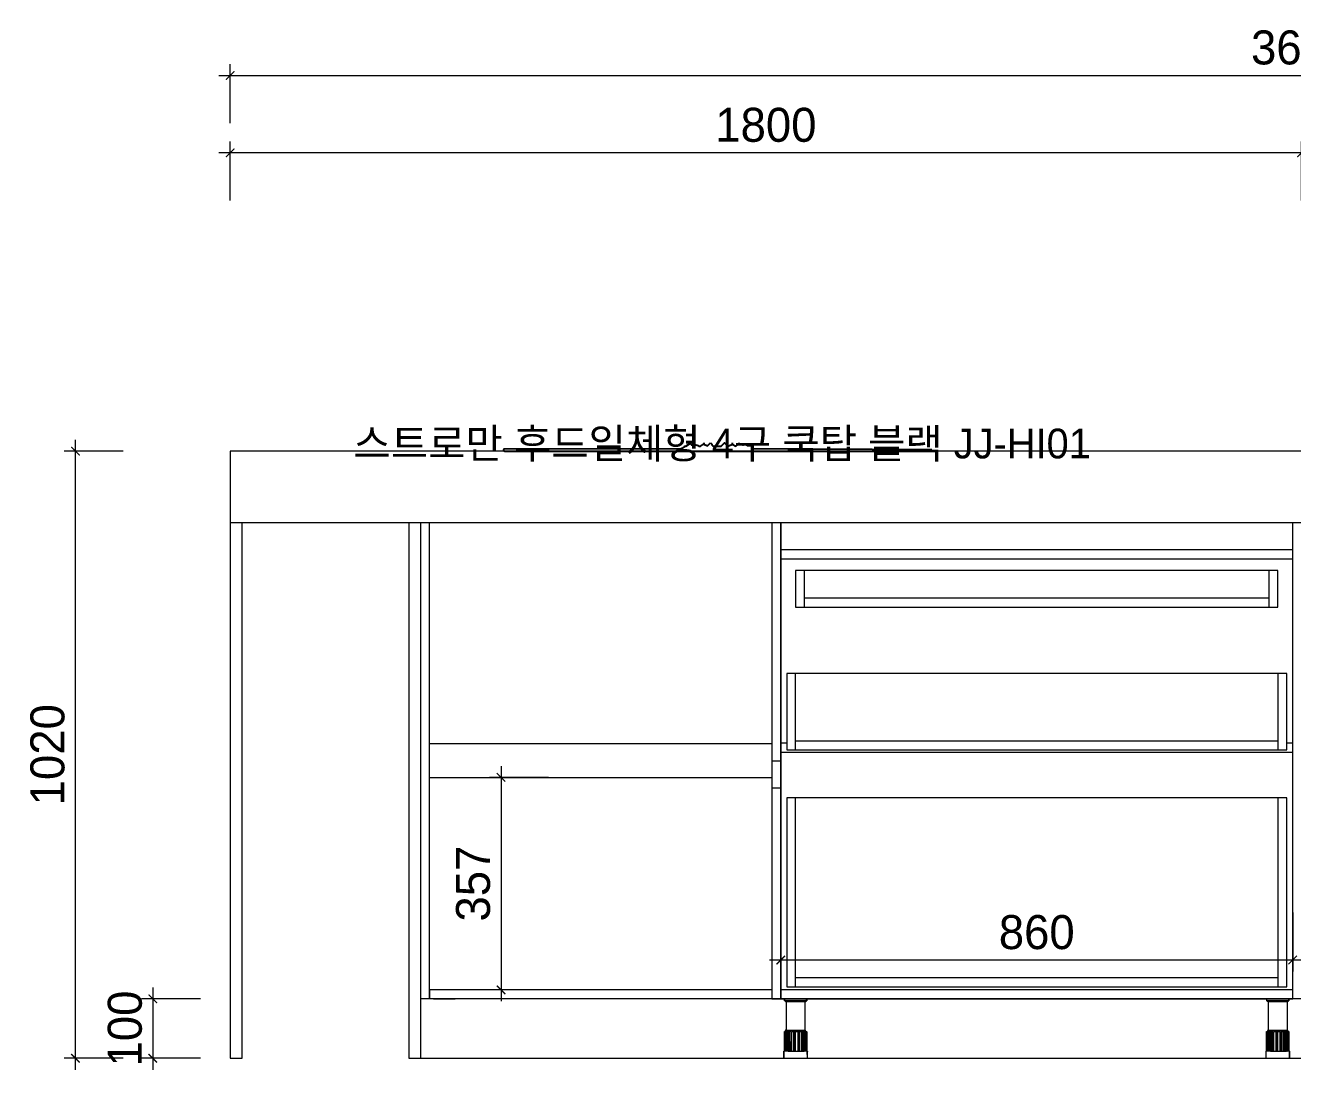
# Model space of a CAD drawing. Header units: millimetres. Extents: x 0 to 28440, y -12508 to -2066.
# Drawn here: x 6193 to 8322, y -10521 to -8767 of the extents above; entities that cross this region are included whole.
import ezdxf

# ---------------------------------------------------------------- set-up
doc = ezdxf.new("R2010")
doc.units = ezdxf.units.MM
for name, color, linetype, lineweight in [('DS-定制五金', 2, 'Continuous', 13), ('DS-定制台面', 4, 'Continuous', 13), ('DS-定制柜体', 4, 'Continuous', 13), ('SH-文字标注', 2, 'Continuous', 13)]:
    doc.layers.add(name, color=color, linetype=linetype, lineweight=lineweight)
doc.layers.add('SH-尺寸标注', color=32, linetype='Continuous')
doc.styles.get("Standard").update_dxf_attribs({"font": 'GothicA1-Regular.ttf'})
doc.styles.add('T_7_Arial', font='', dxfattribs={"height": 62.5})
doc.styles.get('T_7_Arial').set_extended_font_data('Gothic A1')
doc.dimstyles.new('D_8_1.4', dxfattribs={"dimtxt": 57.14286, "dimasz": 14.285715, "dimexe": 19.04762, "dimexo": 0, "dimgap": 0, "dimtad": 1, "dimdec": 0, "dimzin": 1, "dimdsep": 46, "dimtxsty": 'Standard', "dimblk": 'ARCHTICK', "dimcen": 0.09, "dimdle": 19.04762, "dimclrd": 32, "dimclre": 32, "dimclrt": 2, "dimadec": 0, "dimazin": 0, "dimtfac": 1, "dimtdec": 4, "dimtix": 1, "dimtmove": 2, "dimatfit": 3, "dimfxl": 80.000002, "dimfxlon": 1, "dimtolj": 1, "dimtzin": 0, "dimlwd": 9, "dimlwe": 9, "dimarcsym": 0})

# ---------------------------------------------------------------- blocks, each defined once
blk = doc.blocks.new('LEGEND_0a2360a806cdce7849b98b2ef0661df8_0b9ed9d59c8745af914c58b24296af2b975533fc-6d2f-4c34-825f-eb33e8c6c4c6')
at = {"layer": 'DS-定制五金', "color": 0, "linetype": 'Continuous'}
for p, q in [((21.2, 119.9), (21.2, 119.9)), ((21.2, 119.9), (57.5, 119.9)), ((21.5, 119.9), (21.5, 119.9)), ((57.5, 119.9), (57.5, 119.9)), ((20.5, 19.9), (20.5, 19.9)), ((20.5, 19.9), (58.5, 19.9)), ((58.5, 19.9), (58.5, 19.9))]:
    blk.add_line(p, q, dxfattribs=at)
blk = doc.blocks.new('LEGEND_0a2360a806cdce7849b98b2ef0661df8_0b9ed9d59c8745af914c58b24296af2bf71f0508-469d-4302-8375-73660e181077')
at = {"layer": 'DS-定制五金', "color": 0, "linetype": 'Continuous'}
for p, q in [((21.2, 119.9), (21.2, 119.9)), ((21.2, 119.9), (57.5, 119.9)), ((21.5, 119.9), (21.5, 119.9)), ((57.5, 119.9), (57.5, 119.9)), ((20.5, 19.9), (20.5, 19.9)), ((20.5, 19.9), (58.5, 19.9)), ((58.5, 19.9), (58.5, 19.9))]:
    blk.add_line(p, q, dxfattribs=at)
blk = doc.blocks.new('LEGEND_0a2360a806cdce7849b98b2ef0661df8_0b9ed9d59c8745af914c58b24296af2beba30a1f-2aa8-4e68-8c65-422ec0ff8dc0')
at = {"layer": 'DS-定制五金', "color": 0, "linetype": 'Continuous'}
for p, q in [((21.2, 119.9), (21.2, 119.9)), ((21.2, 119.9), (57.5, 119.9)), ((21.5, 119.9), (21.5, 119.9)), ((57.5, 119.9), (57.5, 119.9)), ((20.5, 19.9), (20.5, 19.9)), ((20.5, 19.9), (58.5, 19.9)), ((58.5, 19.9), (58.5, 19.9))]:
    blk.add_line(p, q, dxfattribs=at)
blk = doc.blocks.new('LEGEND_0a2360a806cdce7849b98b2ef0661df8_0b9ed9d59c8745af914c58b24296af2b2c0e9668-053a-4fac-b6a1-a2cae947e50b')
at = {"layer": 'DS-定制五金', "color": 0, "linetype": 'Continuous'}
for p, q in [((21.2, 119.9), (21.2, 119.9)), ((21.2, 119.9), (57.5, 119.9)), ((21.5, 119.9), (21.5, 119.9)), ((57.5, 119.9), (57.5, 119.9)), ((20.5, 19.9), (20.5, 19.9)), ((20.5, 19.9), (58.5, 19.9)), ((58.5, 19.9), (58.5, 19.9))]:
    blk.add_line(p, q, dxfattribs=at)
blk = doc.blocks.new('LEGEND_0a2360a806cdce7849b98b2ef0661df8_0b9ed9d59c8745af914c58b24296af2b9608fa0b-563c-4a3e-9bfc-0a5945ba4224')
at = {"layer": 'DS-定制五金', "color": 0, "linetype": 'Continuous'}
for p, q in [((21.2, 119.9), (21.2, 119.9)), ((21.2, 119.9), (57.5, 119.9)), ((21.5, 119.9), (21.5, 119.9)), ((57.5, 119.9), (57.5, 119.9)), ((20.5, 19.9), (20.5, 19.9)), ((20.5, 19.9), (58.5, 19.9)), ((58.5, 19.9), (58.5, 19.9))]:
    blk.add_line(p, q, dxfattribs=at)
blk = doc.blocks.new('LEGEND_6e6d38ce1f6a1ebcb9f667b14ad4da75_73ff48b3501840c39cd453ee46dc5770')
at = {"color": 134, "linetype": 'Continuous', "flags": 128}
for points in [[(369.6, 31.5), (369.6, 30.4), (360.3, 25.9), (359.2, 25.8), (358.1, 25.2), (354, 22.8), (352.8, 22.6), (22.1, 22.1), (21, 21), (23.1, 18.9), (816.9, 18.9), (819, 21)], [(369.6, 30.4), (371.9, 28.6), (374.9, 27.3), (377.9, 28.7), (384.4, 27.4), (385.4, 26.2), (388.5, 26.2), (393.9, 29.2), (394.8, 29.4), (401.7, 26.7), (407.4, 31.4), (407.4, 31.5)], [(394.8, 31.5), (394.8, 29.4)], [(407.4, 31.5), (409.5, 29.4), (409.5, 28.4), (411.5, 27.1), (412.6, 26.2), (427.4, 26.2), (433.6, 31.5), (439.5, 26.5), (446.9, 28.9), (447.3, 29.4), (454.5, 26.3), (460.9, 30.4)], [(447.3, 31.5), (447.3, 29.4)], [(460.9, 30.4), (460.9, 31.5)], [(820.1, 21), (819, 21), (487.2, 22.6), (484.1, 24.1), (484.1, 25.2), (483, 26.2), (476.8, 26.7), (471.1, 29.8), (467.4, 28), (461.8, 29.1), (460.9, 30.4)]]:
    blk.add_lwpolyline(points, dxfattribs=at)
blk = doc.blocks.new('LEGEND_0a2360a806cdce7849b98b2ef0661df8_0b9ed9d59c8745af914c58b24296af2b40960ccb-d6c2-4a35-b279-49aa05f1a532')
at = {"layer": 'DS-定制五金', "color": 0, "linetype": 'Continuous'}
for p, q in [((21.2, 119.9), (21.2, 119.9)), ((21.2, 119.9), (57.5, 119.9)), ((21.5, 119.9), (21.5, 119.9)), ((57.5, 119.9), (57.5, 119.9)), ((20.5, 19.9), (20.5, 19.9)), ((20.5, 19.9), (58.5, 19.9)), ((58.5, 19.9), (58.5, 19.9))]:
    blk.add_line(p, q, dxfattribs=at)
blk = doc.blocks.new('LEGEND_0a2360a806cdce7849b98b2ef0661df8_0b9ed9d59c8745af914c58b24296af2be8ff6ac9-f491-4deb-ad9f-2fd93bf64d53')
at = {"layer": 'DS-定制五金', "color": 0, "linetype": 'Continuous'}
for p, q in [((21.2, 119.9), (21.2, 119.9)), ((21.2, 119.9), (57.5, 119.9)), ((21.5, 119.9), (21.5, 119.9)), ((57.5, 119.9), (57.5, 119.9)), ((20.5, 19.9), (20.5, 19.9)), ((20.5, 19.9), (58.5, 19.9)), ((58.5, 19.9), (58.5, 19.9))]:
    blk.add_line(p, q, dxfattribs=at)
blk = doc.blocks.new('LEGEND_0a2360a806cdce7849b98b2ef0661df8_0b9ed9d59c8745af914c58b24296af2bab3685c3-ff24-4c4c-a48f-29ab6e33ec7f')
at = {"layer": 'DS-定制五金', "color": 0, "linetype": 'Continuous'}
for p, q in [((21.2, 119.9), (21.2, 119.9)), ((21.2, 119.9), (57.5, 119.9)), ((21.5, 119.9), (21.5, 119.9)), ((57.5, 119.9), (57.5, 119.9)), ((20.5, 19.9), (20.5, 19.9)), ((20.5, 19.9), (58.5, 19.9)), ((58.5, 19.9), (58.5, 19.9))]:
    blk.add_line(p, q, dxfattribs=at)
blk = doc.blocks.new('LEGEND_0a2360a806cdce7849b98b2ef0661df8_0b9ed9d59c8745af914c58b24296af2bf5b2f74e-f6ac-4012-ae2e-9aa12de6fad2')
at = {"layer": 'DS-定制五金', "color": 0, "linetype": 'Continuous'}
for p, q in [((21.2, 119.9), (21.2, 119.9)), ((21.2, 119.9), (57.5, 119.9)), ((21.5, 119.9), (21.5, 119.9)), ((57.5, 119.9), (57.5, 119.9)), ((20.5, 19.9), (20.5, 19.9)), ((20.5, 19.9), (58.5, 19.9)), ((58.5, 19.9), (58.5, 19.9))]:
    blk.add_line(p, q, dxfattribs=at)
blk = doc.blocks.new('LEGEND_0a2360a806cdce7849b98b2ef0661df8_0b9ed9d59c8745af914c58b24296af2b7073af3d-594b-4228-bbc8-a0023aa87842')
at = {"layer": 'DS-定制五金', "color": 0, "linetype": 'Continuous'}
for p, q in [((21.2, 119.9), (21.2, 119.9)), ((21.2, 119.9), (57.5, 119.9)), ((21.5, 119.9), (21.5, 119.9)), ((57.5, 119.9), (57.5, 119.9)), ((20.5, 19.9), (20.5, 19.9)), ((20.5, 19.9), (58.5, 19.9)), ((58.5, 19.9), (58.5, 19.9))]:
    blk.add_line(p, q, dxfattribs=at)
blk = doc.blocks.new('LEGEND_773b4b5b78e261f98b0cd31e717768b7_a42c02f5651e40d4850454a045f229ba096fa48f-9f64-4183-b7ca-19e16ab3ad95')
at = {"layer": 'DS-定制五金', "color": 0, "linetype": 'Continuous', "flags": 128}
for points in [[(55.4, 114.5), (55, 114.8), (24, 114.8), (23.8, 114.6), (23.6, 114.9), (22.7, 115.4), (22.6, 115.5), (21.6, 116.2), (21.5, 116.3), (21.4, 116.2), (21.2, 116.2), (21.2, 119.9), (57.5, 119.9), (57.6, 119.8)], [(58, 119.7), (58, 116.7), (57.8, 116.5), (57.7, 116.4), (57.4, 116.2), (21.6, 116.2), (21.5, 116.3), (21.5, 119.9)], [(23.8, 114.6), (23.8, 67.6), (23.8, 67.6), (23.8, 67.5), (23.9, 67.5), (23.9, 67.5), (23.9, 67.4), (23.9, 67.4), (23.9, 67.4), (24, 67.3), (24, 67.3), (24, 67.3), (24.1, 67.3), (24.1, 67.3), (24.1, 67.2), (24.2, 67.2), (24.2, 67.2), (54.8, 67.2), (55.3, 67.7), (55.4, 67.7)], [(56.8, 64.9), (56.6, 65.2), (55.5, 67.1), (55.4, 67.7), (55.4, 114.5), (55.6, 115.1), (56.1, 115.4), (56.4, 115.5), (56.8, 115.8), (56.9, 115.8), (56.9, 115.8), (56.9, 115.8), (57, 115.8), (57, 115.9), (57, 115.9), (57.1, 115.9), (57.1, 115.9), (57.1, 116), (57.2, 116), (57.2, 116), (57.2, 116.1), (57.2, 116.1), (57.3, 116.1), (57.3, 116.2), (57.3, 116.2)], [(57.8, 116.5), (57.6, 119.8), (57.6, 119.8), (57.6, 119.8), (57.6, 119.8), (57.7, 119.8), (57.7, 119.8), (57.7, 119.8), (57.7, 119.8), (57.7, 119.8), (57.7, 119.8), (57.8, 119.8), (57.8, 119.8), (57.8, 119.8), (57.8, 119.8), (57.8, 119.8), (57.8, 119.8), (57.9, 119.8), (57.9, 119.8), (57.9, 119.8), (57.9, 119.8), (57.9, 119.8), (57.9, 119.8), (57.9, 119.8), (57.9, 119.8), (58, 119.7), (58, 119.7), (58, 119.7), (58, 119.7), (58, 119.7)], [(20.8, 31.8), (20.8, 31.9), (21, 32.2), (21, 64.9), (22.2, 64.9), (22.3, 65), (23.4, 64.8), (23.7, 64.5), (23.7, 32.3), (23.4, 31.9), (23.4, 31.8)], [(22.5, 31.8), (22.5, 31.9), (22.2, 32.1), (22.2, 64.9), (22.3, 65), (22.3, 65.1), (23.7, 67.6), (23.8, 67.6)], [(29.7, 32.2), (30, 32), (31.5, 32), (32, 32.5), (32, 64.6), (31.7, 64.9), (29.8, 64.9), (29.6, 64.7), (29.5, 64.7), (27.1, 64.8), (26.7, 64.8), (26.1, 64.9), (26, 64.8), (24.5, 64.9), (24.4, 64.8), (24.4, 32.2), (25.9, 32.2)], [(25.9, 32.2), (26, 32.5), (26, 64.6), (25.9, 64.8)], [(27.3, 64.7), (27.4, 64.5), (27.4, 32.3), (27.3, 31.9), (26.3, 31.8)], [(29.7, 32.2), (29.6, 64.7)], [(33, 31.8), (33, 64.7), (33.1, 64.8), (35.9, 64.8), (36.2, 64.5), (36.2, 32.2), (36.2, 32.2), (36.1, 32.1), (36.1, 32.1), (36.1, 32), (36.1, 32), (36, 31.9), (36, 31.9), (36, 31.9), (36, 31.8), (36, 31.8)], [(39.1, 32.5), (39.1, 64.6), (38.8, 64.9), (36.6, 64.9), (36.5, 64.8), (36.5, 32.2), (36.5, 32.2), (36.5, 32.2), (36.5, 32.2), (36.6, 32.1), (36.6, 32.1), (36.6, 32.1), (36.6, 32.1), (36.6, 32.1), (36.7, 32.1), (36.7, 32.1), (36.7, 32.1), (36.7, 32.1), (36.7, 32.1), (36.8, 32.1), (36.8, 32), (36.8, 32), (38.6, 32), (39.1, 32.5)], [(39.6, 31.8), (39.6, 64.7), (39.7, 64.8), (42.7, 64.8), (43, 64.5), (43, 32.2), (43, 32.2), (42.9, 32.1), (42.9, 32.1), (42.9, 32), (42.9, 32), (42.8, 31.9), (42.8, 31.9), (42.8, 31.9), (42.8, 31.8), (42.8, 31.8)], [(45.7, 32), (44.1, 32), (43.9, 32.1), (43.8, 32.2), (43.8, 64.8), (43.9, 64.9), (45.9, 64.9), (46.2, 64.7), (46.3, 64.8), (48.9, 64.8), (48.9, 64.8), (48.9, 64.8), (49, 64.8), (49, 64.7), (49, 64.7), (49.1, 64.7), (49.1, 64.7), (49.1, 64.7), (49.1, 64.7), (49.2, 64.7), (49.2, 64.7), (49.2, 64.7), (49.2, 64.7), (49.3, 64.7), (49.3, 64.7), (49.3, 64.7), (49.4, 64.7), (49.4, 64.7), (49.4, 64.8), (49.4, 64.8), (49.5, 64.8), (49.5, 64.8), (49.5, 64.8), (49.5, 64.8), (49.5, 64.8), (49.6, 64.9), (49.6, 64.9), (49.6, 64.9), (50.4, 64.8), (50.5, 64.9), (52.1, 64.9), (52.4, 64.7), (52.5, 64.8), (53.6, 64.8), (53.6, 64.8), (53.7, 64.8), (53.7, 64.8), (53.8, 64.7), (53.8, 64.7), (53.8, 64.7), (53.9, 64.7), (53.9, 64.7), (54, 64.7), (54, 64.7), (54.1, 64.7), (54.1, 64.7), (54.1, 64.7), (54.2, 64.7), (54.2, 64.7), (54.3, 64.8), (54.3, 64.8), (54.3, 64.8), (54.4, 64.8), (54.4, 64.8), (54.5, 64.9), (54.5, 64.9), (54.5, 64.9), (55.1, 64.9), (55.2, 64.8), (56.3, 64.9), (56.6, 64.7), (56.8, 64.9), (57.8, 64.9), (58.1, 64.6), (58.1, 32.5), (57.9, 32), (57.8, 32), (57.4, 31.8), (56.7, 31.8), (56.7, 31.8), (56.7, 31.9), (56.7, 31.9), (56.6, 32), (56.6, 32), (56.6, 32.1), (56.6, 32.1), (56.5, 32.2), (56.5, 32.2), (56.5, 32.2)], [(46.2, 31.8), (46.2, 32.1), (46.1, 32.2), (46.2, 64.7)], [(49.1, 31.9), (49.2, 32.2), (49.2, 64.5), (49.1, 64.7)], [(49.9, 31.8), (50, 31.7), (52.2, 31.7), (52.4, 31.8), (53.8, 31.9), (53.9, 32.2), (53.9, 64.5), (53.8, 64.7)], [(50.3, 32.2), (50.4, 32.4), (50.4, 64.6), (50.3, 64.8)], [(52.4, 31.8), (52.4, 32.1), (52.3, 32.2), (52.4, 64.7)], [(54.8, 31.8), (54.8, 31.9), (55.2, 32.2), (55.3, 32.3), (55.4, 32.5), (55.4, 64.6), (55.3, 64.8)], [(56.5, 32.2), (56.6, 64.7)], [(26.3, 31.8), (26.2, 31.7), (23.5, 31.7), (23.4, 31.8), (22.5, 31.8), (22.4, 31.7), (21, 31.7), (20.8, 31.8), (19.9, 31.7), (19.9, 20), (19.9, 20), (19.9, 20), (19.9, 20), (19.9, 20), (20, 20), (20, 20), (20, 20), (20, 20), (20, 20), (20, 20), (20, 19.9), (20, 19.9), (20.1, 19.9), (20.1, 19.9), (20.1, 19.9), (20.1, 20), (20.1, 20), (20.1, 20), (20.1, 20), (20.1, 20), (20.1, 20), (20.2, 20), (20.2, 20), (20.2, 20), (20.2, 20), (20.2, 20), (20.4, 20), (20.5, 19.9), (58.5, 19.9), (58.8, 20), (59, 20.2), (59, 20.2), (59, 20.2), (59.1, 20.2), (59.1, 20.2), (59.1, 20.2), (59.1, 20.2), (59.2, 20.3), (59.2, 20.3), (59.2, 20.3), (59.2, 20.3), (59.2, 20.3), (59.2, 20.3), (59.3, 20.3), (59.3, 20.4), (59.3, 20.4), (59.3, 20.4), (59.3, 31.5), (59.3, 31.5), (59.3, 31.5), (59.3, 31.5), (59.3, 31.5), (59.3, 31.6), (59.3, 31.6), (59.3, 31.6), (59.2, 31.6), (59.2, 31.6), (59.2, 31.6), (59.2, 31.6), (59.2, 31.6), (59.2, 31.6), (59.2, 31.6), (59.2, 31.6), (59.2, 31.6), (59.1, 31.6), (59.1, 31.7), (59.1, 31.7), (59.1, 31.7), (59.1, 31.7), (59.1, 31.7), (59.1, 31.7), (59, 31.7), (59, 31.7), (59, 31.7), (59, 31.7), (59, 31.7), (59, 31.6), (59, 31.6), (59, 31.6), (58.9, 31.6), (58.9, 31.6), (58.9, 31.6), (58.9, 31.6), (58.9, 31.6), (58.9, 31.6), (57.9, 32)], [(27.3, 31.9), (27.7, 31.7), (29.5, 31.8), (29.5, 31.8), (29.5, 31.9), (29.5, 31.9), (29.6, 32), (29.6, 32), (29.6, 32.1), (29.6, 32.1), (29.7, 32.2), (29.7, 32.2), (29.7, 32.2)], [(29.5, 31.8), (29.7, 31.7), (32.8, 31.7), (33, 31.8), (33.3, 31.7), (35.7, 31.7), (36, 31.8), (36.2, 31.7), (39.4, 31.7), (39.6, 31.8), (39.9, 31.7), (42.5, 31.7), (42.8, 31.8), (43, 31.7), (46, 31.7), (46.2, 31.8), (48.7, 31.7), (49.1, 31.9), (49.9, 31.8), (49.9, 31.8), (49.9, 31.9), (50, 31.9), (50, 32), (50, 32), (50.1, 32), (50.1, 32.1), (50.1, 32.1), (50.2, 32.1), (50.2, 32.1), (50.3, 32.2), (50.3, 32.2), (50.3, 32.2)], [(56.7, 31.8), (56.6, 31.7), (54.9, 31.7), (54.8, 31.8), (53.8, 31.9)], [(59, 20.2), (58.9, 31.6)]]:
    blk.add_lwpolyline(points, dxfattribs=at)
at = {"layer": 'DS-定制五金', "color": 0, "linetype": 'Continuous'}
for centre, major_axis, start_param, end_param in [((25.6, 31.5), (0, 0.775), 5.124061, 5.871514), ((46.3, 31.3), (0, 0.94), 0.223477, 0.703818), ((51.3, 34.1), (0, 2.18), 2.665345, 3.61784), ((56, 33), (0, 0.939), 2.362764, 3.754139)]:
    blk.add_ellipse(centre, major_axis=major_axis, ratio=1, start_param=start_param, end_param=end_param, dxfattribs=at)
blk = doc.blocks.new('LEGEND_773b4b5b78e261f98b0cd31e717768b7_a42c02f5651e40d4850454a045f229ba8c025293-c671-49af-9b6c-297a1cff2148')
at = {"layer": 'DS-定制五金', "color": 0, "linetype": 'Continuous', "flags": 128}
for points in [[(55.4, 114.5), (55, 114.8), (24, 114.8), (23.8, 114.6), (23.6, 114.9), (22.7, 115.4), (22.6, 115.5), (21.6, 116.2), (21.5, 116.3), (21.4, 116.2), (21.2, 116.2), (21.2, 119.9), (57.5, 119.9), (57.6, 119.8)], [(58, 119.7), (58, 116.7), (57.8, 116.5), (57.7, 116.4), (57.4, 116.2), (21.6, 116.2), (21.5, 116.3), (21.5, 119.9)], [(23.8, 114.6), (23.8, 67.6), (23.8, 67.6), (23.8, 67.5), (23.9, 67.5), (23.9, 67.5), (23.9, 67.4), (23.9, 67.4), (23.9, 67.4), (24, 67.3), (24, 67.3), (24, 67.3), (24.1, 67.3), (24.1, 67.3), (24.1, 67.2), (24.2, 67.2), (24.2, 67.2), (54.8, 67.2), (55.3, 67.7), (55.4, 67.7)], [(56.8, 64.9), (56.6, 65.2), (55.5, 67.1), (55.4, 67.7), (55.4, 114.5), (55.6, 115.1), (56.1, 115.4), (56.4, 115.5), (56.8, 115.8), (56.9, 115.8), (56.9, 115.8), (56.9, 115.8), (57, 115.8), (57, 115.9), (57, 115.9), (57.1, 115.9), (57.1, 115.9), (57.1, 116), (57.2, 116), (57.2, 116), (57.2, 116.1), (57.2, 116.1), (57.3, 116.1), (57.3, 116.2), (57.3, 116.2)], [(57.8, 116.5), (57.6, 119.8), (57.6, 119.8), (57.6, 119.8), (57.6, 119.8), (57.7, 119.8), (57.7, 119.8), (57.7, 119.8), (57.7, 119.8), (57.7, 119.8), (57.7, 119.8), (57.8, 119.8), (57.8, 119.8), (57.8, 119.8), (57.8, 119.8), (57.8, 119.8), (57.8, 119.8), (57.9, 119.8), (57.9, 119.8), (57.9, 119.8), (57.9, 119.8), (57.9, 119.8), (57.9, 119.8), (57.9, 119.8), (57.9, 119.8), (58, 119.7), (58, 119.7), (58, 119.7), (58, 119.7), (58, 119.7)], [(20.8, 31.8), (20.8, 31.9), (21, 32.2), (21, 64.9), (22.2, 64.9), (22.3, 65), (23.4, 64.8), (23.7, 64.5), (23.7, 32.3), (23.4, 31.9), (23.4, 31.8)], [(22.5, 31.8), (22.5, 31.9), (22.2, 32.1), (22.2, 64.9), (22.3, 65), (22.3, 65.1), (23.7, 67.6), (23.8, 67.6)], [(29.7, 32.2), (30, 32), (31.5, 32), (32, 32.5), (32, 64.6), (31.7, 64.9), (29.8, 64.9), (29.6, 64.7), (29.5, 64.7), (27.1, 64.8), (26.7, 64.8), (26.1, 64.9), (26, 64.8), (24.5, 64.9), (24.4, 64.8), (24.4, 32.2), (25.9, 32.2)], [(25.9, 32.2), (26, 32.5), (26, 64.6), (25.9, 64.8)], [(27.3, 64.7), (27.4, 64.5), (27.4, 32.3), (27.3, 31.9), (26.3, 31.8)], [(29.7, 32.2), (29.6, 64.7)], [(33, 31.8), (33, 64.7), (33.1, 64.8), (35.9, 64.8), (36.2, 64.5), (36.2, 32.2), (36.2, 32.2), (36.1, 32.1), (36.1, 32.1), (36.1, 32), (36.1, 32), (36, 31.9), (36, 31.9), (36, 31.9), (36, 31.8), (36, 31.8)], [(39.1, 32.5), (39.1, 64.6), (38.8, 64.9), (36.6, 64.9), (36.5, 64.8), (36.5, 32.2), (36.5, 32.2), (36.5, 32.2), (36.5, 32.2), (36.6, 32.1), (36.6, 32.1), (36.6, 32.1), (36.6, 32.1), (36.6, 32.1), (36.7, 32.1), (36.7, 32.1), (36.7, 32.1), (36.7, 32.1), (36.7, 32.1), (36.8, 32.1), (36.8, 32), (36.8, 32), (38.6, 32), (39.1, 32.5)], [(39.6, 31.8), (39.6, 64.7), (39.7, 64.8), (42.7, 64.8), (43, 64.5), (43, 32.2), (43, 32.2), (42.9, 32.1), (42.9, 32.1), (42.9, 32), (42.9, 32), (42.8, 31.9), (42.8, 31.9), (42.8, 31.9), (42.8, 31.8), (42.8, 31.8)], [(45.7, 32), (44.1, 32), (43.9, 32.1), (43.8, 32.2), (43.8, 64.8), (43.9, 64.9), (45.9, 64.9), (46.2, 64.7), (46.3, 64.8), (48.9, 64.8), (48.9, 64.8), (48.9, 64.8), (49, 64.8), (49, 64.7), (49, 64.7), (49.1, 64.7), (49.1, 64.7), (49.1, 64.7), (49.1, 64.7), (49.2, 64.7), (49.2, 64.7), (49.2, 64.7), (49.2, 64.7), (49.3, 64.7), (49.3, 64.7), (49.3, 64.7), (49.4, 64.7), (49.4, 64.7), (49.4, 64.8), (49.4, 64.8), (49.5, 64.8), (49.5, 64.8), (49.5, 64.8), (49.5, 64.8), (49.5, 64.8), (49.6, 64.9), (49.6, 64.9), (49.6, 64.9), (50.4, 64.8), (50.5, 64.9), (52.1, 64.9), (52.4, 64.7), (52.5, 64.8), (53.6, 64.8), (53.6, 64.8), (53.7, 64.8), (53.7, 64.8), (53.8, 64.7), (53.8, 64.7), (53.8, 64.7), (53.9, 64.7), (53.9, 64.7), (54, 64.7), (54, 64.7), (54.1, 64.7), (54.1, 64.7), (54.1, 64.7), (54.2, 64.7), (54.2, 64.7), (54.3, 64.8), (54.3, 64.8), (54.3, 64.8), (54.4, 64.8), (54.4, 64.8), (54.5, 64.9), (54.5, 64.9), (54.5, 64.9), (55.1, 64.9), (55.2, 64.8), (56.3, 64.9), (56.6, 64.7), (56.8, 64.9), (57.8, 64.9), (58.1, 64.6), (58.1, 32.5), (57.9, 32), (57.8, 32), (57.4, 31.8), (56.7, 31.8), (56.7, 31.8), (56.7, 31.9), (56.7, 31.9), (56.6, 32), (56.6, 32), (56.6, 32.1), (56.6, 32.1), (56.5, 32.2), (56.5, 32.2), (56.5, 32.2)], [(46.2, 31.8), (46.2, 32.1), (46.1, 32.2), (46.2, 64.7)], [(49.1, 31.9), (49.2, 32.2), (49.2, 64.5), (49.1, 64.7)], [(49.9, 31.8), (50, 31.7), (52.2, 31.7), (52.4, 31.8), (53.8, 31.9), (53.9, 32.2), (53.9, 64.5), (53.8, 64.7)], [(50.3, 32.2), (50.4, 32.4), (50.4, 64.6), (50.3, 64.8)], [(52.4, 31.8), (52.4, 32.1), (52.3, 32.2), (52.4, 64.7)], [(54.8, 31.8), (54.8, 31.9), (55.2, 32.2), (55.3, 32.3), (55.4, 32.5), (55.4, 64.6), (55.3, 64.8)], [(56.5, 32.2), (56.6, 64.7)], [(26.3, 31.8), (26.2, 31.7), (23.5, 31.7), (23.4, 31.8), (22.5, 31.8), (22.4, 31.7), (21, 31.7), (20.8, 31.8), (19.9, 31.7), (19.9, 20), (19.9, 20), (19.9, 20), (19.9, 20), (19.9, 20), (20, 20), (20, 20), (20, 20), (20, 20), (20, 20), (20, 20), (20, 19.9), (20, 19.9), (20.1, 19.9), (20.1, 19.9), (20.1, 19.9), (20.1, 20), (20.1, 20), (20.1, 20), (20.1, 20), (20.1, 20), (20.1, 20), (20.2, 20), (20.2, 20), (20.2, 20), (20.2, 20), (20.2, 20), (20.4, 20), (20.5, 19.9), (58.5, 19.9), (58.8, 20), (59, 20.2), (59, 20.2), (59, 20.2), (59.1, 20.2), (59.1, 20.2), (59.1, 20.2), (59.1, 20.2), (59.2, 20.3), (59.2, 20.3), (59.2, 20.3), (59.2, 20.3), (59.2, 20.3), (59.2, 20.3), (59.3, 20.3), (59.3, 20.4), (59.3, 20.4), (59.3, 20.4), (59.3, 31.5), (59.3, 31.5), (59.3, 31.5), (59.3, 31.5), (59.3, 31.5), (59.3, 31.6), (59.3, 31.6), (59.3, 31.6), (59.2, 31.6), (59.2, 31.6), (59.2, 31.6), (59.2, 31.6), (59.2, 31.6), (59.2, 31.6), (59.2, 31.6), (59.2, 31.6), (59.2, 31.6), (59.1, 31.6), (59.1, 31.7), (59.1, 31.7), (59.1, 31.7), (59.1, 31.7), (59.1, 31.7), (59.1, 31.7), (59, 31.7), (59, 31.7), (59, 31.7), (59, 31.7), (59, 31.7), (59, 31.6), (59, 31.6), (59, 31.6), (58.9, 31.6), (58.9, 31.6), (58.9, 31.6), (58.9, 31.6), (58.9, 31.6), (58.9, 31.6), (57.9, 32)], [(27.3, 31.9), (27.7, 31.7), (29.5, 31.8), (29.5, 31.8), (29.5, 31.9), (29.5, 31.9), (29.6, 32), (29.6, 32), (29.6, 32.1), (29.6, 32.1), (29.7, 32.2), (29.7, 32.2), (29.7, 32.2)], [(29.5, 31.8), (29.7, 31.7), (32.8, 31.7), (33, 31.8), (33.3, 31.7), (35.7, 31.7), (36, 31.8), (36.2, 31.7), (39.4, 31.7), (39.6, 31.8), (39.9, 31.7), (42.5, 31.7), (42.8, 31.8), (43, 31.7), (46, 31.7), (46.2, 31.8), (48.7, 31.7), (49.1, 31.9), (49.9, 31.8), (49.9, 31.8), (49.9, 31.9), (50, 31.9), (50, 32), (50, 32), (50.1, 32), (50.1, 32.1), (50.1, 32.1), (50.2, 32.1), (50.2, 32.1), (50.3, 32.2), (50.3, 32.2), (50.3, 32.2)], [(56.7, 31.8), (56.6, 31.7), (54.9, 31.7), (54.8, 31.8), (53.8, 31.9)], [(59, 20.2), (58.9, 31.6)]]:
    blk.add_lwpolyline(points, dxfattribs=at)
at = {"layer": 'DS-定制五金', "color": 0, "linetype": 'Continuous'}
for centre, major_axis, start_param, end_param in [((25.6, 31.5), (0, 0.775), 5.124061, 5.871514), ((46.3, 31.3), (0, 0.94), 0.223477, 0.703818), ((51.3, 34.1), (0, 2.18), 2.665345, 3.61784), ((56, 33), (0, 0.939), 2.362764, 3.754139)]:
    blk.add_ellipse(centre, major_axis=major_axis, ratio=1, start_param=start_param, end_param=end_param, dxfattribs=at)
blk = doc.blocks.new('LEGEND_773b4b5b78e261f98b0cd31e717768b7_a42c02f5651e40d4850454a045f229ba')
at = {"layer": 'DS-定制五金', "color": 0, "linetype": 'Continuous'}
blk.add_line((20.2, 20), (20.2, 31.7), dxfattribs=at)
at = {"layer": 'DS-定制五金', "color": 0, "linetype": 'Continuous', "flags": 128}
for points in [[(55.4, 114.5), (55, 114.8), (24, 114.8), (23.8, 114.6), (23.6, 114.9), (22.7, 115.4), (22.6, 115.5), (21.6, 116.2), (21.5, 116.3), (21.4, 116.2), (21.2, 116.2), (21.2, 119.9), (57.5, 119.9), (57.6, 119.8)], [(58, 119.7), (58, 116.7), (57.8, 116.5), (57.7, 116.4), (57.4, 116.2), (21.6, 116.2), (21.5, 116.3), (21.5, 119.9)], [(23.8, 114.6), (23.8, 67.6), (23.8, 67.6), (23.8, 67.5), (23.9, 67.5), (23.9, 67.5), (23.9, 67.4), (23.9, 67.4), (23.9, 67.4), (24, 67.3), (24, 67.3), (24, 67.3), (24.1, 67.3), (24.1, 67.3), (24.1, 67.2), (24.2, 67.2), (24.2, 67.2), (54.8, 67.2), (55.3, 67.7), (55.4, 67.7)], [(56.8, 64.9), (56.6, 65.2), (55.5, 67.1), (55.4, 67.7), (55.4, 114.5), (55.6, 115.1), (56.1, 115.4), (56.4, 115.5), (56.8, 115.8), (56.9, 115.8), (56.9, 115.8), (56.9, 115.8), (57, 115.8), (57, 115.9), (57, 115.9), (57.1, 115.9), (57.1, 115.9), (57.1, 116), (57.2, 116), (57.2, 116), (57.2, 116.1), (57.2, 116.1), (57.3, 116.1), (57.3, 116.2), (57.3, 116.2)], [(57.8, 116.5), (57.6, 119.8), (57.6, 119.8), (57.6, 119.8), (57.6, 119.8), (57.7, 119.8), (57.7, 119.8), (57.7, 119.8), (57.7, 119.8), (57.7, 119.8), (57.7, 119.8), (57.8, 119.8), (57.8, 119.8), (57.8, 119.8), (57.8, 119.8), (57.8, 119.8), (57.8, 119.8), (57.9, 119.8), (57.9, 119.8), (57.9, 119.8), (57.9, 119.8), (57.9, 119.8), (57.9, 119.8), (57.9, 119.8), (57.9, 119.8), (58, 119.7), (58, 119.7), (58, 119.7), (58, 119.7), (58, 119.7)], [(20.8, 31.8), (20.8, 31.9), (21, 32.2), (21, 64.9), (22.2, 64.9), (22.3, 65), (23.4, 64.8), (23.7, 64.5), (23.7, 32.3), (23.4, 31.9), (23.4, 31.8)], [(22.5, 31.8), (22.5, 31.9), (22.2, 32.1), (22.2, 64.9), (22.3, 65), (22.3, 65.1), (23.7, 67.6), (23.8, 67.6)], [(29.7, 32.2), (30, 32), (31.5, 32), (32, 32.5), (32, 64.6), (31.7, 64.9), (29.8, 64.9), (29.6, 64.7), (29.5, 64.7), (27.1, 64.8), (26.7, 64.8), (26.1, 64.9), (26, 64.8), (24.5, 64.9), (24.4, 64.8), (24.4, 32.2), (25.9, 32.2)], [(25.9, 32.2), (26, 32.5), (26, 64.6), (25.9, 64.8)], [(27.3, 64.7), (27.4, 64.5), (27.4, 32.3), (27.3, 31.9), (26.3, 31.8)], [(29.7, 32.2), (29.6, 64.7)], [(33, 31.8), (33, 64.7), (33.1, 64.8), (35.9, 64.8), (36.2, 64.5), (36.2, 32.2), (36.2, 32.2), (36.1, 32.1), (36.1, 32.1), (36.1, 32), (36.1, 32), (36, 31.9), (36, 31.9), (36, 31.9), (36, 31.8), (36, 31.8)], [(39.1, 32.5), (39.1, 64.6), (38.8, 64.9), (36.6, 64.9), (36.5, 64.8), (36.5, 32.2), (36.5, 32.2), (36.5, 32.2), (36.5, 32.2), (36.6, 32.1), (36.6, 32.1), (36.6, 32.1), (36.6, 32.1), (36.6, 32.1), (36.7, 32.1), (36.7, 32.1), (36.7, 32.1), (36.7, 32.1), (36.7, 32.1), (36.8, 32.1), (36.8, 32), (36.8, 32), (38.6, 32), (39.1, 32.5)], [(39.6, 31.8), (39.6, 64.7), (39.7, 64.8), (42.7, 64.8), (43, 64.5), (43, 32.2), (43, 32.2), (42.9, 32.1), (42.9, 32.1), (42.9, 32), (42.9, 32), (42.8, 31.9), (42.8, 31.9), (42.8, 31.9), (42.8, 31.8), (42.8, 31.8)], [(45.7, 32), (44.1, 32), (43.9, 32.1), (43.8, 32.2), (43.8, 64.8), (43.9, 64.9), (45.9, 64.9), (46.2, 64.7), (46.3, 64.8), (48.9, 64.8), (48.9, 64.8), (48.9, 64.8), (49, 64.8), (49, 64.7), (49, 64.7), (49.1, 64.7), (49.1, 64.7), (49.1, 64.7), (49.1, 64.7), (49.2, 64.7), (49.2, 64.7), (49.2, 64.7), (49.2, 64.7), (49.3, 64.7), (49.3, 64.7), (49.3, 64.7), (49.4, 64.7), (49.4, 64.7), (49.4, 64.8), (49.4, 64.8), (49.5, 64.8), (49.5, 64.8), (49.5, 64.8), (49.5, 64.8), (49.5, 64.8), (49.6, 64.9), (49.6, 64.9), (49.6, 64.9), (50.4, 64.8), (50.5, 64.9), (52.1, 64.9), (52.4, 64.7), (52.5, 64.8), (53.6, 64.8), (53.6, 64.8), (53.7, 64.8), (53.7, 64.8), (53.8, 64.7), (53.8, 64.7), (53.8, 64.7), (53.9, 64.7), (53.9, 64.7), (54, 64.7), (54, 64.7), (54.1, 64.7), (54.1, 64.7), (54.1, 64.7), (54.2, 64.7), (54.2, 64.7), (54.3, 64.8), (54.3, 64.8), (54.3, 64.8), (54.4, 64.8), (54.4, 64.8), (54.5, 64.9), (54.5, 64.9), (54.5, 64.9), (55.1, 64.9), (55.2, 64.8), (56.3, 64.9), (56.6, 64.7), (56.8, 64.9), (57.8, 64.9), (58.1, 64.6), (58.1, 32.5), (57.9, 32), (57.8, 32), (57.4, 31.8), (56.7, 31.8), (56.7, 31.8), (56.7, 31.9), (56.7, 31.9), (56.6, 32), (56.6, 32), (56.6, 32.1), (56.6, 32.1), (56.5, 32.2), (56.5, 32.2), (56.5, 32.2)], [(46.2, 31.8), (46.2, 32.1), (46.1, 32.2), (46.2, 64.7)], [(49.1, 31.9), (49.2, 32.2), (49.2, 64.5), (49.1, 64.7)], [(49.9, 31.8), (50, 31.7), (52.2, 31.7), (52.4, 31.8), (53.8, 31.9), (53.9, 32.2), (53.9, 64.5), (53.8, 64.7)], [(50.3, 32.2), (50.4, 32.4), (50.4, 64.6), (50.3, 64.8)], [(52.4, 31.8), (52.4, 32.1), (52.3, 32.2), (52.4, 64.7)], [(54.8, 31.8), (54.8, 31.9), (55.2, 32.2), (55.3, 32.3), (55.4, 32.5), (55.4, 64.6), (55.3, 64.8)], [(56.5, 32.2), (56.6, 64.7)], [(26.3, 31.8), (26.2, 31.7), (23.5, 31.7), (23.4, 31.8), (22.5, 31.8), (22.4, 31.7), (21, 31.7), (20.8, 31.8), (19.9, 31.7), (19.9, 20), (19.9, 20), (19.9, 20), (19.9, 20), (19.9, 20), (20, 20), (20, 20), (20, 20), (20, 20), (20, 20), (20, 20), (20, 19.9), (20, 19.9), (20.1, 19.9), (20.1, 19.9), (20.1, 19.9), (20.1, 20), (20.1, 20), (20.1, 20), (20.1, 20), (20.1, 20), (20.1, 20), (20.2, 20), (20.2, 20), (20.2, 20), (20.2, 20), (20.2, 20), (20.4, 20), (20.5, 19.9), (58.5, 19.9), (58.8, 20), (59, 20.2), (59, 20.2), (59, 20.2), (59.1, 20.2), (59.1, 20.2), (59.1, 20.2), (59.1, 20.2), (59.2, 20.3), (59.2, 20.3), (59.2, 20.3), (59.2, 20.3), (59.2, 20.3), (59.2, 20.3), (59.3, 20.3), (59.3, 20.4), (59.3, 20.4), (59.3, 20.4), (59.3, 31.5), (59.3, 31.5), (59.3, 31.5), (59.3, 31.5), (59.3, 31.5), (59.3, 31.6), (59.3, 31.6), (59.3, 31.6), (59.2, 31.6), (59.2, 31.6), (59.2, 31.6), (59.2, 31.6), (59.2, 31.6), (59.2, 31.6), (59.2, 31.6), (59.2, 31.6), (59.2, 31.6), (59.1, 31.6), (59.1, 31.7), (59.1, 31.7), (59.1, 31.7), (59.1, 31.7), (59.1, 31.7), (59.1, 31.7), (59, 31.7), (59, 31.7), (59, 31.7), (59, 31.7), (59, 31.7), (59, 31.6), (59, 31.6), (59, 31.6), (58.9, 31.6), (58.9, 31.6), (58.9, 31.6), (58.9, 31.6), (58.9, 31.6), (58.9, 31.6), (57.9, 32)], [(27.3, 31.9), (27.7, 31.7), (29.5, 31.8), (29.5, 31.8), (29.5, 31.9), (29.5, 31.9), (29.6, 32), (29.6, 32), (29.6, 32.1), (29.6, 32.1), (29.7, 32.2), (29.7, 32.2), (29.7, 32.2)], [(29.5, 31.8), (29.7, 31.7), (32.8, 31.7), (33, 31.8), (33.3, 31.7), (35.7, 31.7), (36, 31.8), (36.2, 31.7), (39.4, 31.7), (39.6, 31.8), (39.9, 31.7), (42.5, 31.7), (42.8, 31.8), (43, 31.7), (46, 31.7), (46.2, 31.8), (48.7, 31.7), (49.1, 31.9), (49.9, 31.8), (49.9, 31.8), (49.9, 31.9), (50, 31.9), (50, 32), (50, 32), (50.1, 32), (50.1, 32.1), (50.1, 32.1), (50.2, 32.1), (50.2, 32.1), (50.3, 32.2), (50.3, 32.2), (50.3, 32.2)], [(56.7, 31.8), (56.6, 31.7), (54.9, 31.7), (54.8, 31.8), (53.8, 31.9)], [(59, 20.2), (58.9, 31.6)]]:
    blk.add_lwpolyline(points, dxfattribs=at)
at = {"layer": 'DS-定制五金', "color": 0, "linetype": 'Continuous'}
for centre, radius, start, end in [((25.6, 31.5), 0.775, 23.5871, 66.4129), ((46.3, 31.3), 0.94, 102.8043, 130.3258), ((51.3, 34.1), 2.18, 242.713, 297.287), ((56, 33), 0.939, 225.3764, 305.0963)]:
    blk.add_arc(centre, radius, start, end, dxfattribs=at)
blk = doc.blocks.new('_ArchTick')
at = {"color": 0, "linetype": 'ByBlock', "const_width": 0.15}
blk.add_lwpolyline([(-0.5, -0.5), (0.5, 0.5)], dxfattribs=at)
blk = doc.blocks.new('*D249')
at = {"layer": 'Defpoints', "color": 0}
for p in [(7072.2, -10030.3), (6992.2, -10387.3), (7072.2, -10387.3)]:
    blk.add_point(p, dxfattribs=at)
at = {"layer": 'SH-尺寸标注', "color": 32, "linetype": 'Continuous', "lineweight": 9}
for p, q in [((6992.2, -10011.3), (6992.2, -10406.4)), ((7072.2, -10030.3), (6973.1, -10030.3)), ((7072.2, -10387.3), (6973.1, -10387.3))]:
    blk.add_line(p, q, dxfattribs=at)
at = {"layer": 'SH-尺寸标注', "color": 32, "lineweight": 9, "xscale": 14.28571493455343, "yscale": 14.28571493455343, "zscale": 14.28571493455343}
for p, rotation in [((6992.2, -10030.3), 90), ((6992.2, -10387.3), 270)]:
    blk.add_blockref('_ArchTick', p, dxfattribs=dict(at, rotation=rotation))
at = {"layer": 'SH-尺寸标注', "color": 2, "insert": (6945.5, -10208.8), "char_height": 57.14, "attachment_point": 5, "rotation": 90}
blk.add_mtext('\\A1;357', dxfattribs=at)
blk = doc.blocks.new('*D248')
at = {"layer": 'Defpoints', "color": 0}
for p in [(7462.2, -10257.3), (8322.2, -10257.3), (7462.2, -10337.3)]:
    blk.add_point(p, dxfattribs=at)
at = {"layer": 'SH-尺寸标注', "color": 32, "linetype": 'Continuous', "lineweight": 9}
for p, q in [((7462.2, -10257.3), (7462.2, -10356.4)), ((8322.2, -10257.3), (8322.2, -10356.4)), ((8341.2, -10337.3), (7443.1, -10337.3))]:
    blk.add_line(p, q, dxfattribs=at)
at = {"layer": 'SH-尺寸标注', "color": 32, "lineweight": 9, "xscale": 14.28571493455343, "yscale": 14.28571493455343, "zscale": 14.28571493455343, "rotation": 180}
blk.add_blockref('_ArchTick', (7462.2, -10337.3), dxfattribs=at)
at = {"layer": 'SH-尺寸标注', "color": 32, "lineweight": 9, "xscale": 14.28571493455343, "yscale": 14.28571493455343, "zscale": 14.28571493455343}
blk.add_blockref('_ArchTick', (8322.2, -10337.3), dxfattribs=at)
at = {"layer": 'SH-尺寸标注', "color": 2, "insert": (7892.2, -10290.7), "char_height": 57.14, "attachment_point": 5}
blk.add_mtext('\\A1;860', dxfattribs=at)
blk = doc.blocks.new('*D247')
at = {"layer": 'Defpoints', "color": 0}
for p in [(10137.2, -8851.1), (6537.2, -8931.1), (10137.2, -8931.1)]:
    blk.add_point(p, dxfattribs=at)
at = {"layer": 'SH-尺寸标注', "color": 32, "linetype": 'Continuous', "lineweight": 9}
for p, q in [((6537.2, -8931.1), (6537.2, -8832.1)), ((10137.2, -8931.1), (10137.2, -8832.1)), ((6518.1, -8851.1), (10156.2, -8851.1))]:
    blk.add_line(p, q, dxfattribs=at)
at = {"layer": 'SH-尺寸标注', "color": 32, "lineweight": 9, "xscale": 14.28571493455343, "yscale": 14.28571493455343, "zscale": 14.28571493455343, "rotation": 180}
blk.add_blockref('_ArchTick', (6537.2, -8851.1), dxfattribs=at)
at = {"layer": 'SH-尺寸标注', "color": 32, "lineweight": 9, "xscale": 14.28571493455343, "yscale": 14.28571493455343, "zscale": 14.28571493455343}
blk.add_blockref('_ArchTick', (10137.2, -8851.1), dxfattribs=at)
at = {"layer": 'SH-尺寸标注', "color": 2, "insert": (8337.2, -8804.5), "char_height": 57.14, "attachment_point": 5}
blk.add_mtext('\\A1;3600', dxfattribs=at)
blk = doc.blocks.new('*D246')
at = {"layer": 'Defpoints', "color": 0}
for p in [(6277.2, -9482.3), (6357.2, -9482.3), (6357.2, -10502.3)]:
    blk.add_point(p, dxfattribs=at)
at = {"layer": 'SH-尺寸标注', "color": 32, "linetype": 'Continuous', "lineweight": 9}
for p, q in [((6277.2, -10521.4), (6277.2, -9463.3)), ((6357.2, -9482.3), (6258.1, -9482.3)), ((6357.2, -10502.3), (6258.1, -10502.3))]:
    blk.add_line(p, q, dxfattribs=at)
at = {"layer": 'SH-尺寸标注', "color": 32, "lineweight": 9, "xscale": 14.28571493455343, "yscale": 14.28571493455343, "zscale": 14.28571493455343}
for p, rotation in [((6277.2, -9482.3), 90), ((6277.2, -10502.3), 270)]:
    blk.add_blockref('_ArchTick', p, dxfattribs=dict(at, rotation=rotation))
at = {"layer": 'SH-尺寸标注', "color": 2, "insert": (6230.5, -9992.3), "char_height": 57.14, "attachment_point": 5, "rotation": 90}
blk.add_mtext('\\A1;1020', dxfattribs=at)
blk = doc.blocks.new('*D235')
at = {"layer": 'Defpoints', "color": 0}
for p in [(8337.2, -8981.1), (8337.2, -9061.1), (10137.2, -9061.1)]:
    blk.add_point(p, dxfattribs=at)
at = {"layer": 'SH-尺寸标注', "color": 32, "linetype": 'Continuous', "lineweight": 9}
for p, q in [((8337.2, -9061.1), (8337.2, -8962.1)), ((10137.2, -9061.1), (10137.2, -8962.1)), ((10156.2, -8981.1), (8318.1, -8981.1))]:
    blk.add_line(p, q, dxfattribs=at)
at = {"layer": 'SH-尺寸标注', "color": 32, "lineweight": 9, "xscale": 14.28571493455343, "yscale": 14.28571493455343, "zscale": 14.28571493455343, "rotation": 180}
blk.add_blockref('_ArchTick', (8337.2, -8981.1), dxfattribs=at)
at = {"layer": 'SH-尺寸标注', "color": 32, "lineweight": 9, "xscale": 14.28571493455343, "yscale": 14.28571493455343, "zscale": 14.28571493455343}
blk.add_blockref('_ArchTick', (10137.2, -8981.1), dxfattribs=at)
at = {"layer": 'SH-尺寸标注', "color": 2, "insert": (9237.2, -8934.5), "char_height": 57.14, "attachment_point": 5}
blk.add_mtext('\\A1;1800', dxfattribs=at)
blk = doc.blocks.new('*D234')
at = {"layer": 'Defpoints', "color": 0}
for p in [(6537.2, -8981.1), (6537.2, -9061.1), (8337.2, -9061.1)]:
    blk.add_point(p, dxfattribs=at)
at = {"layer": 'SH-尺寸标注', "color": 32, "linetype": 'Continuous', "lineweight": 9}
for p, q in [((6537.2, -9061.1), (6537.2, -8962.1)), ((8337.2, -9061.1), (8337.2, -8962.1)), ((8356.2, -8981.1), (6518.1, -8981.1))]:
    blk.add_line(p, q, dxfattribs=at)
at = {"layer": 'SH-尺寸标注', "color": 32, "lineweight": 9, "xscale": 14.28571493455343, "yscale": 14.28571493455343, "zscale": 14.28571493455343, "rotation": 180}
blk.add_blockref('_ArchTick', (6537.2, -8981.1), dxfattribs=at)
at = {"layer": 'SH-尺寸标注', "color": 32, "lineweight": 9, "xscale": 14.28571493455343, "yscale": 14.28571493455343, "zscale": 14.28571493455343}
blk.add_blockref('_ArchTick', (8337.2, -8981.1), dxfattribs=at)
at = {"layer": 'SH-尺寸标注', "color": 2, "insert": (7437.2, -8934.5), "char_height": 57.14, "attachment_point": 5}
blk.add_mtext('\\A1;1800', dxfattribs=at)
blk = doc.blocks.new('*D232')
at = {"layer": 'Defpoints', "color": 0}
for p in [(6487.2, -10402.3), (6407.2, -10502.3), (6487.2, -10502.3)]:
    blk.add_point(p, dxfattribs=at)
at = {"layer": 'SH-尺寸标注', "color": 32, "linetype": 'Continuous', "lineweight": 9}
for p, q in [((6407.2, -10383.3), (6407.2, -10521.4)), ((6487.2, -10402.3), (6388.1, -10402.3)), ((6487.2, -10502.3), (6388.1, -10502.3))]:
    blk.add_line(p, q, dxfattribs=at)
at = {"layer": 'SH-尺寸标注', "color": 32, "lineweight": 9, "xscale": 14.28571493455343, "yscale": 14.28571493455343, "zscale": 14.28571493455343}
for p, rotation in [((6407.2, -10402.3), 90), ((6407.2, -10502.3), 270)]:
    blk.add_blockref('_ArchTick', p, dxfattribs=dict(at, rotation=rotation))
at = {"layer": 'SH-尺寸标注', "color": 2, "insert": (6360.5, -10452.3), "char_height": 57.14, "attachment_point": 5, "rotation": 90}
blk.add_mtext('\\A1;100', dxfattribs=at)

msp = doc.modelspace()

# ---------------------------------------------------------------- linework, layer by layer
at = {"layer": 'DS-定制台面', "color": 255, "linetype": 'Continuous'}
for p, q in [((6537.2, -9482.3), (6537.2, -9602.3)), ((8337.2, -9482.3), (6537.2, -9482.3)), ((6537.2, -9602.3), (8337.2, -9602.3)), ((9631.2, -10402.3), (6857.2, -10402.3)), ((6857.2, -10502.3), (9631.2, -10502.3))]:
    msp.add_line(p, q, dxfattribs=at)
at = {"layer": 'DS-定制柜体', "color": 255, "linetype": 'Continuous'}
for p, q in [((6537.2, -9602.3), (6537.2, -10502.3)), ((6557.2, -10502.3), (6557.2, -9602.3)), ((6837.2, -9602.3), (6837.2, -10502.3)), ((6857.2, -10502.3), (6857.2, -9602.3)), ((6872.2, -10402.3), (6872.2, -9602.3)), ((7447.2, -9602.3), (7447.2, -10002.3)), ((7462.2, -9602.3), (7462.2, -10387.3)), ((7462.2, -10002.3), (7462.2, -9602.3)), ((7742.2, -9602.3), (7742.2, -9602.3)), ((7757.2, -9602.3), (7757.2, -9602.3)), ((7772.2, -9602.3), (7772.2, -9602.3)), ((8042.2, -9602.3), (8042.2, -9602.3)), ((8057.2, -9602.3), (8057.2, -9602.3)), ((8072.2, -9602.3), (8072.2, -9602.3)), ((8322.2, -10387.3), (8322.2, -9602.3)), ((6872.2, -9648.3), (6872.2, -9648.3)), ((6872.2, -9663.3), (6872.2, -9663.3)), ((8322.2, -9648.3), (7462.2, -9648.3)), ((7462.2, -9648.3), (7462.2, -9663.3)), ((7462.2, -9663.3), (8322.2, -9663.3)), ((8322.2, -9663.3), (8322.2, -9648.3)), ((7502.2, -9683.1), (7487.2, -9683.1)), ((7487.2, -9683.1), (7487.2, -9744.3)), ((8282.2, -9683.1), (7502.2, -9683.1)), ((7502.2, -9744.3), (7502.2, -9683.1)), ((8297.2, -9683.1), (8282.2, -9683.1)), ((8282.2, -9683.1), (8282.2, -9744.3)), ((8297.2, -9744.3), (8297.2, -9683.1)), ((8282.2, -9729.3), (7502.2, -9729.3)), ((7487.2, -9744.3), (7502.2, -9744.3)), ((7502.2, -9744.3), (8282.2, -9744.3)), ((8282.2, -9744.3), (8297.2, -9744.3)), ((7487.2, -9856), (7472.2, -9856)), ((7472.2, -9856), (7472.2, -9984.3)), ((8297.2, -9856), (7487.2, -9856)), ((7487.2, -9984.3), (7487.2, -9856)), ((8312.2, -9856), (8297.2, -9856)), ((8297.2, -9856), (8297.2, -9984.3)), ((8312.2, -9984.3), (8312.2, -9856)), ((6872.2, -9972.8), (6872.2, -9972.8)), ((7447.2, -9974.3), (6872.2, -9974.3)), ((7472.2, -9972.8), (7462.2, -9972.8)), ((7462.2, -9972.8), (7462.2, -9987.8)), ((7462.2, -9974.3), (7462.2, -9974.3)), ((7472.2, -9984.3), (7487.2, -9984.3)), ((7487.2, -9972.8), (7487.1, -9972.8)), ((8297.2, -9969.3), (7487.2, -9969.3)), ((7487.2, -9984.3), (8297.2, -9984.3)), ((8297.2, -9972.8), (8297.1, -9972.8)), ((8297.2, -9984.3), (8312.2, -9984.3)), ((8322.2, -9972.8), (8312.1, -9972.8)), ((8322.2, -9974.3), (8322.1, -9974.3)), ((8322.2, -9987.8), (8322.2, -9972.8)), ((6872.2, -9987.8), (6872.2, -9987.8)), ((7447.2, -10002.3), (7447.2, -10048.3)), ((7447.2, -10002.3), (7462.2, -10002.3)), ((7462.2, -9987.8), (8322.2, -9987.8)), ((7462.2, -10048.3), (7462.2, -10002.3)), ((6872.2, -10030.3), (7447.2, -10030.3)), ((6872.2, -10048.3), (6872.2, -10048.3)), ((7447.2, -10048.3), (7447.2, -10402.3)), ((7462.2, -10048.3), (7447.2, -10048.3)), ((7462.2, -10030.3), (7462.2, -10030.3)), ((7462.2, -10402.3), (7462.2, -10048.3)), ((8322.1, -10030.3), (8322.2, -10030.3)), ((6872.2, -10063.3), (6872.2, -10063.3)), ((7487.2, -10064.8), (7472.2, -10064.8)), ((7472.2, -10064.8), (7472.2, -10382.3)), ((8297.2, -10064.8), (7487.2, -10064.8)), ((7487.2, -10382.3), (7487.2, -10064.8)), ((8312.2, -10064.8), (8297.2, -10064.8)), ((8297.2, -10064.8), (8297.2, -10382.3)), ((8312.2, -10382.3), (8312.2, -10064.8)), ((8297.2, -10367.3), (7487.2, -10367.3)), ((7447.2, -10387.3), (6872.2, -10387.3)), ((6872.2, -10387.3), (6872.2, -10402.3)), ((8322.2, -10387.3), (7462.2, -10387.3)), ((7462.2, -10387.3), (7462.2, -10402.3)), ((7472.2, -10382.3), (7487.2, -10382.3)), ((7487.2, -10382.3), (8297.2, -10382.3)), ((7742.2, -10387.3), (7742.2, -10387.3)), ((7757.2, -10387.3), (7757.2, -10387.3)), ((7772.2, -10387.3), (7772.2, -10387.3)), ((8042.2, -10387.3), (8042.2, -10387.3)), ((8057.2, -10387.3), (8057.2, -10387.3)), ((8072.2, -10387.3), (8072.2, -10387.3)), ((8297.2, -10382.3), (8312.2, -10382.3)), ((8322.2, -10402.3), (8322.2, -10387.3)), ((7447.2, -10402.3), (7462.2, -10402.3)), ((7462.2, -10402.3), (8322.2, -10402.3)), ((7742.2, -10402.3), (7742.2, -10402.3)), ((7757.2, -10402.3), (7757.2, -10402.3)), ((7772.2, -10402.3), (7772.2, -10402.3)), ((8042.2, -10402.3), (8042.2, -10402.3)), ((8057.2, -10402.3), (8057.2, -10402.3)), ((8072.2, -10402.3), (8072.2, -10402.3)), ((6537.2, -10502.3), (6557.2, -10502.3)), ((6837.2, -10502.3), (6857.2, -10502.3))]:
    msp.add_line(p, q, dxfattribs=at)

# ---------------------------------------------------------------- block references
at = {"color": 7, "xscale": 0.9010700206495212, "yscale": 1.11111111111111}
msp.add_blockref('LEGEND_6e6d38ce1f6a1ebcb9f667b14ad4da75_73ff48b3501840c39cd453ee46dc5770', (6977.2, -9503.3), dxfattribs=at)
at = {"layer": 'DS-定制五金', "color": 7, "xscale": 1.015228426395939, "yscale": 0.9999999389648474}
for name, p in [('LEGEND_0a2360a806cdce7849b98b2ef0661df8_0b9ed9d59c8745af914c58b24296af2b9608fa0b-563c-4a3e-9bfc-0a5945ba4224', (6857, -10522.2)), ('LEGEND_0a2360a806cdce7849b98b2ef0661df8_0b9ed9d59c8745af914c58b24296af2b7073af3d-594b-4228-bbc8-a0023aa87842', (6857, -10522.2)), ('LEGEND_773b4b5b78e261f98b0cd31e717768b7_a42c02f5651e40d4850454a045f229ba8c025293-c671-49af-9b6c-297a1cff2148', (7447, -10522.2)), ('LEGEND_773b4b5b78e261f98b0cd31e717768b7_a42c02f5651e40d4850454a045f229ba', (7447, -10522.2)), ('LEGEND_0a2360a806cdce7849b98b2ef0661df8_0b9ed9d59c8745af914c58b24296af2b2c0e9668-053a-4fac-b6a1-a2cae947e50b', (7677, -10522.2)), ('LEGEND_0a2360a806cdce7849b98b2ef0661df8_0b9ed9d59c8745af914c58b24296af2bf5b2f74e-f6ac-4012-ae2e-9aa12de6fad2', (7677, -10522.2)), ('LEGEND_0a2360a806cdce7849b98b2ef0661df8_0b9ed9d59c8745af914c58b24296af2beba30a1f-2aa8-4e68-8c65-422ec0ff8dc0', (7757, -10522.2)), ('LEGEND_0a2360a806cdce7849b98b2ef0661df8_0b9ed9d59c8745af914c58b24296af2bab3685c3-ff24-4c4c-a48f-29ab6e33ec7f', (7757, -10522.2)), ('LEGEND_0a2360a806cdce7849b98b2ef0661df8_0b9ed9d59c8745af914c58b24296af2bf71f0508-469d-4302-8375-73660e181077', (7977, -10522.2)), ('LEGEND_0a2360a806cdce7849b98b2ef0661df8_0b9ed9d59c8745af914c58b24296af2be8ff6ac9-f491-4deb-ad9f-2fd93bf64d53', (7977, -10522.2)), ('LEGEND_0a2360a806cdce7849b98b2ef0661df8_0b9ed9d59c8745af914c58b24296af2b975533fc-6d2f-4c34-825f-eb33e8c6c4c6', (8057, -10522.2)), ('LEGEND_0a2360a806cdce7849b98b2ef0661df8_0b9ed9d59c8745af914c58b24296af2b40960ccb-d6c2-4a35-b279-49aa05f1a532', (8057, -10522.2)), ('LEGEND_773b4b5b78e261f98b0cd31e717768b7_a42c02f5651e40d4850454a045f229ba096fa48f-9f64-4183-b7ca-19e16ab3ad95', (8257, -10522.2)), ('LEGEND_773b4b5b78e261f98b0cd31e717768b7_a42c02f5651e40d4850454a045f229ba', (8257, -10522.2))]:
    msp.add_blockref(name, p, dxfattribs=at)

# ---------------------------------------------------------------- texts
at = {"layer": 'SH-文字标注', "color": 2, "insert": (7363.7, -9472.2), "char_height": 50, "attachment_point": 5, "line_spacing_factor": 0.8, "style": 'T_7_Arial'}
msp.add_mtext('스트로만 후드일체형 4구 쿡탑 블랙 JJ-HI01', dxfattribs=at)

# ---------------------------------------------------------------- dimensions: what is measured, and where the dimension line sits
at = {"layer": 'SH-尺寸标注', "color": 32, "linetype": 'Continuous'}
for base, p1, p2, picture, middle in [((10137.2, -8851.1), (6537.2, -8931.1), (10137.2, -8931.1), '*D247', (8337.2, -8804.5)), ((6537.2, -8981.1), (8337.2, -9061.1), (6537.2, -9061.1), '*D234', (7437.2, -8934.5)), ((8337.2, -8981.1), (10137.2, -9061.1), (8337.2, -9061.1), '*D235', (9237.2, -8934.5))]:
    dim = msp.add_linear_dim(base=base, p1=p1, p2=p2, dimstyle='D_8_1.4', override={"dimscale": 1, "dimclrt": 2}, dxfattribs=at)
    dim.commit()
    dim.dimension.update_dxf_attribs({"geometry": picture, "text_midpoint": middle, "dimtype": 160})
for base, p1, p2, angle, picture, middle, dimtype in [((6277.2, -9482.3), (6357.2, -10502.3), (6357.2, -9482.3), 90, '*D246', (6230.5, -9992.3), 160), ((6992.2, -10387.3), (7072.2, -10030.3), (7072.2, -10387.3), 270, '*D249', (6945.5, -10208.8), 161), ((7462.2, -10337.3), (8322.2, -10257.3), (7462.2, -10257.3), 180, '*D248', (7892.2, -10290.7), 161), ((6407.2, -10502.3), (6487.2, -10402.3), (6487.2, -10502.3), 270, '*D232', (6360.5, -10452.3), 160)]:
    dim = msp.add_linear_dim(base=base, p1=p1, p2=p2, angle=angle, dimstyle='D_8_1.4', override={"dimscale": 1, "dimclrt": 2}, dxfattribs=at)
    dim.commit()
    dim.dimension.update_dxf_attribs({"geometry": picture, "text_midpoint": middle, "dimtype": dimtype})

doc.saveas('drawing.dxf')
